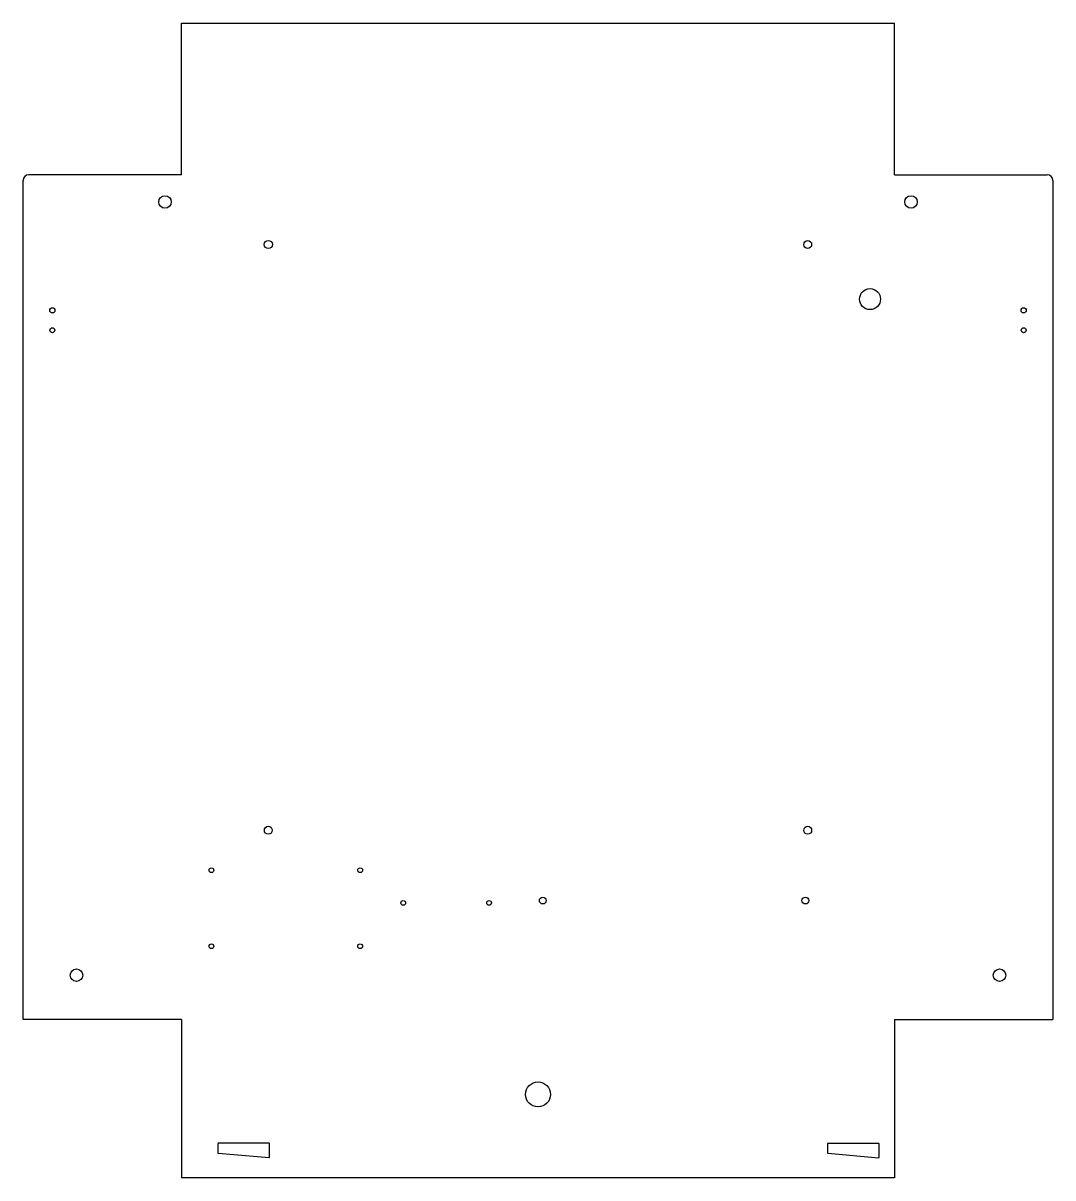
# Model space of a CAD drawing. Header units: millimetres. Extents: x -453 to 453, y -511 to 505.
import ezdxf

# ---------------------------------------------------------------- set-up
doc = ezdxf.new("R2010")
doc.units = ezdxf.units.MM

msp = doc.modelspace()

# ---------------------------------------------------------------- linework, layer by layer
at = {"color": 7, "linetype": 'Continuous', "lineweight": 25}
for p, q in [((-313.9, 371.9), (-313.9, 505.5)), ((-313.9, 505.5), (313.9, 505.5)), ((313.9, 371.9), (313.9, 505.5)), ((-453.5, -371.9), (-453.5, 366.9)), ((-313.9, 371.9), (-448.5, 371.9)), ((313.9, 371.9), (448.5, 371.9)), ((453.5, 366.9), (453.5, -371.9)), ((-313.9, -371.9), (-453.5, -371.9)), ((-313.9, -371.9), (-313.9, -511.5)), ((313.9, -371.9), (313.9, -511.5)), ((313.9, -371.9), (453.5, -371.9)), ((-281.9, -481.3), (-281.9, -489.4)), ((-236.7, -481), (-281.6, -481)), ((-236.4, -493.3), (-236.4, -481.3)), ((255, -481.4), (255, -489.5)), ((300.1, -481.1), (255.3, -481.1)), ((300.4, -493.4), (300.4, -481.4)), ((-281.6, -489.7), (-236.8, -493.6)), ((255.3, -489.8), (300.1, -493.7)), ((313.9, -511.5), (-313.9, -511.5))]:
    msp.add_line(p, q, dxfattribs=at)
for centre, radius in [((-328.5, 348), 5.5), ((328.5, 348), 5.5), ((-237.5, 310.5), 3.6), ((237.5, 310.5), 3.5), ((292.4, 262.4), 9.25), ((-427.7, 252.5), 2.3), ((427.7, 252.5), 2.3), ((-427.7, 235), 2.18), ((427.7, 235), 2.18), ((-237.5, -205.3), 3.5), ((237.5, -205.3), 3.5), ((-287.6, -240.5), 2.1), ((-156.6, -240.5), 2.1), ((4.2, -267.2), 3.02), ((235.5, -267.2), 3.02), ((-118.7, -269.3), 2.1), ((-43.1, -269.3), 2.1), ((-287.6, -307.5), 2.1), ((-156.6, -307.5), 2.1), ((-406.5, -333), 5.5), ((406.5, -333), 5.5), ((0, -437.9), 11)]:
    msp.add_circle(centre, radius, dxfattribs=at)
for centre, radius, start, end in [((-448.5, 366.9), 5, 90, 180), ((448.5, 366.9), 5, 0, 90), ((-281.6, -481.3), 0.3, 90, 180), ((-236.7, -481.3), 0.3, 0, 90), ((255.3, -481.4), 0.3, 90, 180), ((300.1, -481.4), 0.3, 0, 90), ((-281.6, -489.4), 0.3, 180, 265.0132), ((-236.7, -493.3), 0.3, 265.0132, 0), ((255.3, -489.5), 0.3, 180, 265.0132), ((300.1, -493.4), 0.3, 265.0132, 0)]:
    msp.add_arc(centre, radius, start, end, dxfattribs=at)

doc.saveas('drawing.dxf')
